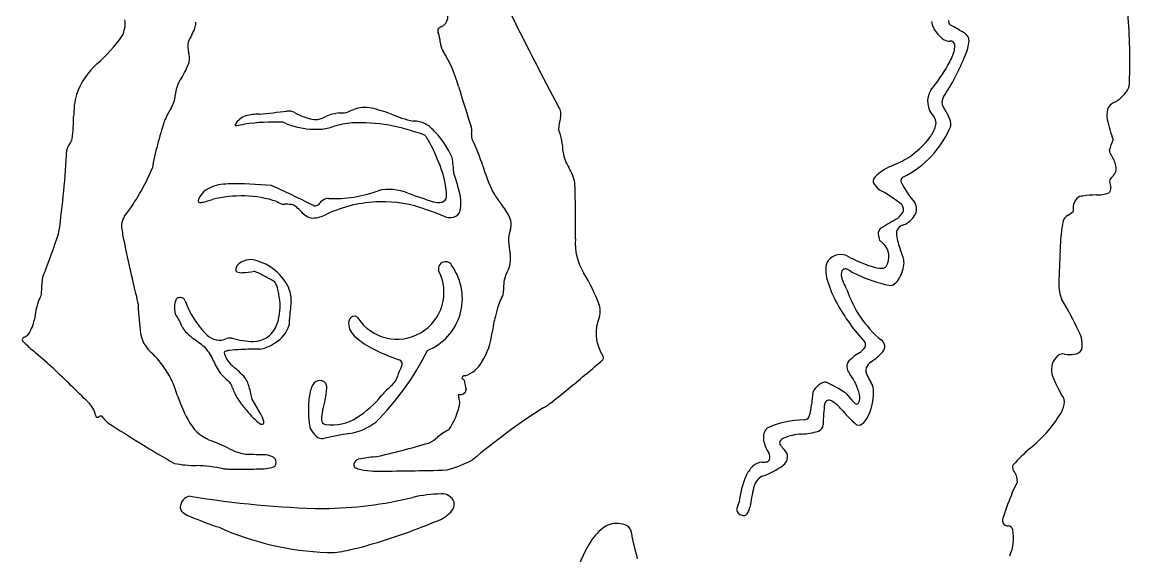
# Model space of a CAD drawing. Extents: x 0 to 13.2, y 0 to 14.7.
# Drawn here: x 5.52 to 12.82, y 4.33 to 7.85 of the extents above; entities that cross this region are included whole.
import ezdxf

# ---------------------------------------------------------------- set-up
doc = ezdxf.new("R2010")
doc.units = 0
doc.layers.add('WHITE', color=7, linetype='CONTINUOUS')

msp = doc.modelspace()

# ---------------------------------------------------------------- linework, layer by layer
at = {"layer": 'WHITE', "linetype": 'CONTINUOUS'}
for p, q in [((7.248474, 7.190777), (7.240176, 7.193086)), ((7.261745, 7.185042), (7.248474, 7.190777)), ((11.167261, 6.443503), (11.170899, 6.424729)), ((11.170899, 6.424729), (11.174461, 6.416275)), ((11.174461, 6.416275), (11.197075, 6.395617)), ((7.284664, 5.869301), (7.284868, 5.894899)), ((7.094485, 5.272749), (7.038625, 5.366421)), ((8.402161, 5.39887), (8.396618, 5.393344)), ((12.049508, 4.749869), (12.082796, 4.823353))]:
    msp.add_line(p, q, dxfattribs=at)
for centre, radius, start, end in [((8.259755, 7.886077), 0.068662, -66.713199, 11.845616), ((28.01384, 17.436499), 21.498222, -153.654285, -151.847947), ((9.229203, 7.59814), 3.595276, -2.201819, 4.938706), ((5.996947, 7.846966), 0.204462, -24.79633, 6.062567), ((6.412637, 7.899084), 0.262978, -29.78622, -15.432965), ((6.626904, 7.839709), 0.040638, -15.129359, 17.946283), ((8.308349, 7.769791), 0.057378, 111.952647, 137.885652), ((11.638259, 7.872706), 0.122902, -172.562098, -152.598481), ((11.724964, 7.916311), 0.21995, -152.908618, -125.933864), ((11.657991, 7.857363), 0.028804, 166.910002, 238.232131), ((10.824094, 6.310154), 1.728872, 57.982786, 61.734087), ((5.250611, 8.435367), 1.150219, -48.299971, -35.88118), ((7.062238, 7.526453), 0.485911, 150.131063, 156.606009), ((8.286326, 7.794597), 0.024675, 146.351035, 212.519578), ((8.089902, 7.712685), 0.188558, 2.228619, 21.349728), ((11.705598, 7.728305), 0.059254, -0.283271, 53.676735), ((6.754514, 7.693982), 0.140558, 169.587512, 196.367121), ((8.390727, 7.723892), 0.112477, -178.025961, -146.458761), ((11.634316, 7.802491), 0.074884, -120.876673, -85.218809), ((11.641099, 7.696153), 0.031718, 48.924386, 90.976598), ((11.630074, 7.694631), 0.04077, 0.067346, 38.594705), ((11.549402, 7.694143), 0.121443, -16.854629, 0.252848), ((11.49862, 7.748468), 0.267016, -24.960605, -4.393707), ((6.478185, 7.612779), 0.147455, -9.055095, 16.384789), ((7.54731, 7.195089), 0.883047, 15.335134, 31.90153), ((10.340715, 8.194273), 1.507267, -33.65372, -21.748179), ((11.228466, 7.800651), 0.45956, -30.265688, -17.961795), ((6.336686, 7.21289), 0.485024, 131.425439, 160.355912), ((6.155906, 7.753039), 0.49563, -33.218074, -19.257717), ((10.457602, 8.242007), 1.347822, -38.424246, -29.954242), ((6.768991, 7.350553), 0.237766, 146.576586, 175.197979), ((12.721521, 7.453133), 0.100539, -29.091208, 3.92302), ((6.453548, 7.231009), 0.591683, 165.820918, 180.147509), ((15.948112, 9.668138), 7.874375, -163.476694, -161.436445), ((11.630514, 7.328401), 0.139486, 147.003715, 224.988691), ((12.590941, 7.553478), 0.264542, -60.995877, -34.339402), ((6.336934, 7.386258), 0.195763, -32.247406, -4.629607), ((11.649974, 7.325167), 0.064232, 148.228231, 208.691523), ((12.751659, 7.249924), 0.079147, 114.20335, 160.341354), ((4.439618, 7.241299), 1.422298, -6.338389, -0.475903), ((6.983665, 6.98013), 0.567913, 147.913675, 157.369123), ((7.041276, 7.113086), 0.130722, 110.288227, 150.343557), ((7.10667, 6.703651), 0.543446, 92.142482, 101.755647), ((5.958027, 19.31379), 12.11971, -84.658117, -83.794205), ((7.282285, 7.200684), 0.065946, 56.987843, 102.361791), ((7.523967, 7.628001), 0.425126, -118.945868, -100.18889), ((7.443237, 7.376423), 0.166935, -88.102236, -60.787287), ((7.640917, 6.968105), 0.287177, 95.747626, 113.869439), ((7.621929, 7.472713), 0.219093, -92.556415, -79.8859), ((7.164703, 8.481024), 1.320565, -67.952817, -65.713486), ((7.782175, 7.070692), 0.219596, 78.9282, 109.78277), ((7.502418, 5.978642), 1.346606, 70.418871, 76.168588), ((8.262131, 7.958731), 0.775338, -113.43912, -102.036881), ((8.994874, 7.246582), 0.079281, -17.690198, 36.155175), ((11.479191, 7.186759), 0.068015, -16.660832, 39.247197), ((12.817114, 7.932273), 1.379815, -152.461806, -149.512657), ((11.533842, 7.174315), 0.110602, -3.434244, 31.574214), ((12.839876, 7.238767), 0.167079, 166.930299, 189.443329), ((8.923516, 6.394437), 2.591958, 161.924145, 169.021739), ((6.932641, 7.175151), 0.005611, 152.210499, 309.208854), ((6.687747, 8.950577), 1.797031, -82.053344, -80.353386), ((7.189693, 5.84912), 1.344913, 87.848821, 98.587261), ((7.424625, 7.548026), 0.397853, -114.166983, -107.291216), ((7.464903, 7.729787), 0.583579, -105.76264, -87.520631), ((7.452744, 7.540367), 0.395387, -84.57157, -71.947037), ((7.76401, 6.537941), 0.654316, 96.014026, 106.765135), ((7.738756, 5.993825), 1.195615, 68.529125, 92.075484), ((8.103584, 7.034972), 0.165498, 62.568744, 91.088037), ((8.049607, 6.958612), 0.258452, 40.273028, 59.74552), ((8.406932, 7.135276), 0.080799, -13.039501, 18.774112), ((9.474844, 7.116486), 0.418099, 165.312772, 175.879787), ((11.039858, 7.415831), 0.653344, -63.822435, -22.321492), ((11.326336, 7.231785), 0.227363, -37.94231, -16.48734), ((14.339382, 7.614388), 1.712425, -166.387261, -161.710964), ((5.763604, 7.106436), 0.092317, -39.623253, -13.88836), ((8.14654, 7.065555), 0.050642, 29.38682, 53.890399), ((7.80562, 6.843889), 0.457199, 27.175743, 32.62847), ((7.84648, 6.73926), 0.556398, 23.332145, 43.988124), ((8.546997, 7.103224), 0.062887, 167.303373, 207.653028), ((8.640525, 6.982868), 0.448245, 1.614484, 21.414237), ((11.031355, 7.456359), 0.598092, -56.179588, -37.533453), ((-0.166032, 7.299009), 5.988985, -7.960036, -2.758106), ((5.907378, 6.987456), 0.094303, 140.404557, 165.653977), ((7.017147, 6.441038), 1.342624, 21.627624, 27.101814), ((7.531852, 6.593144), 1.073213, 16.872002, 26.621068), ((11.76791, 7.362628), 0.987745, -20.980546, -16.807739), ((6.675464, 6.727034), 1.69792, 4.261456, 7.873527), ((9.340061, 7.029987), 0.253823, -172.190293, -147.475818), ((10.853603, 7.844586), 1.021854, -67.126741, -60.018226), ((12.738984, 7.007923), 0.048825, 178.777152, 221.947187), ((12.486094, 6.840107), 0.2553, 14.938082, 31.970892), ((5.164717, 7.381364), 1.310661, -37.996392, -22.110432), ((7.707579, 6.680768), 0.613257, 1.922312, 24.583297), ((9.726396, 7.257785), 1.21977, -163.17029, -154.711798), ((8.884768, 6.739788), 0.286091, 10.580832, 32.503135), ((11.379858, 6.595877), 0.333218, 112.788758, 134.999956), ((12.666908, 6.888559), 0.068107, -51.230109, 14.765435), ((15.937486, 9.070952), 7.887019, -163.668775, -162.839918), ((-0.981734, 6.492762), 10.152149, -0.392145, 1.690866), ((11.169391, 6.804213), 0.03711, 132.671723, 214.216458), ((11.339801, 6.807769), 0.024689, 118.333838, 192.606982), ((11.791666, 7.013134), 0.520532, -156.116352, -137.676638), ((12.753808, 6.787241), 0.065445, 132.543899, 167.295735), ((12.946109, 6.839854), 0.25898, -171.51319, -162.643505), ((6.803392, 6.64366), 0.124238, 112.104257, 164.96443), ((6.877858, 6.500371), 0.285415, 89.381096, 115.131695), ((6.93231, 4.403061), 2.383262, 84.361978, 91.235044), ((4.765197, 1.362986), 5.920615, 63.144848, 66.072847), ((7.582428, 7.511107), 0.821561, -92.81754, -69.542683), ((7.942489, 6.431681), 0.318148, 67.275556, 103.249701), ((9.170268, 9.735163), 3.206406, -110.156451, -107.007009), ((8.162645, 6.663527), 0.25209, -9.105796, 18.603258), ((9.223714, 7.092422), 0.697677, -149.348285, -141.881781), ((11.279975, 6.893375), 0.179065, -142.086584, -120.344174), ((10.787911, 6.007684), 0.834191, 50.326214, 61.221363), ((12.616682, 6.888989), 0.175696, -94.745714, -67.156007), ((12.668989, 6.753886), 0.031174, -59.32727, 16.225953), ((6.692385, 6.673856), 0.009205, 167.237804, 267.329847), ((6.699938, 6.740244), 0.076003, -96.028434, -76.853342), ((6.586353, 7.246171), 0.594521, -77.283363, -71.31463), ((6.966705, 5.941957), 0.764971, 72.108231, 104.372457), ((7.254087, 6.736644), 0.084811, -128.131722, -92.615237), ((7.259858, 6.244767), 0.407268, 84.726452, 91.356405), ((7.283186, 6.580445), 0.071276, 48.842244, 78.586516), ((7.454594, 6.671928), 0.030684, -118.920397, -52.035436), ((7.317946, 6.80776), 0.223148, -45.817006, -37.307294), ((7.54438, 6.61524), 0.075337, 91.777596, 130.515705), ((7.90205, 5.785887), 0.882943, 91.626672, 115.111296), ((7.899154, 5.851945), 0.816831, 69.338226, 91.555195), ((8.266871, 6.791454), 0.127228, -105.705706, -79.110066), ((8.278677, 6.706885), 0.04218, -73.145052, -7.555387), ((8.170946, 6.270338), 0.638045, 28.793469, 37.840377), ((11.289463, 6.618696), 0.043888, -29.394483, 45.046136), ((11.341338, 6.621293), 0.077439, -34.877605, 32.282256), ((12.554652, 6.623837), 0.104478, 140.265014, 190.298731), ((12.516675, 6.641606), 0.06479, 91.507296, 130.838156), ((12.674885, 5.361895), 1.353956, 93.079611, 96.783), ((6.299268, 6.507592), 0.121727, 146.653355, 189.413775), ((7.002282, 6.256972), 0.499693, 44.092747, 49.00229), ((7.454798, 6.678498), 0.119234, -141.743817, -98.053716), ((7.426136, 6.775411), 0.215304, -86.816487, -61.959961), ((7.63209, 4.941394), 1.764493, 67.160087, 71.65739), ((8.341635, 6.654358), 0.090248, -105.846451, -64.640022), ((8.356759, 6.622314), 0.054815, -64.579657, 1.376677), ((8.634186, 6.519419), 0.112213, -18.071458, 31.263544), ((11.200137, 6.681615), 0.152991, -58.345291, -33.508567), ((11.28494, 6.644802), 0.137761, -69.319526, -29.478176), ((12.44968, 6.517692), 0.07045, 120.228852, 158.728274), ((12.303285, 6.775515), 0.226042, -60.611235, -48.90739), ((12.866708, 3.819607), 3.15894, 120.14277, 122.37311), ((11.344409, 6.458181), 0.058741, 100.612087, 188.932514), ((13.021029, 6.414128), 0.649955, 168.541163, 177.146928), ((5.128746, 6.641527), 0.659303, -19.845987, -15.112103), ((7.964776, 6.773477), 1.808322, -170.906604, -167.951337), ((8.894658, 6.421309), 0.166312, 157.62801, 184.506925), ((11.212122, 6.458081), 0.047171, 141.286835, 198.002349), ((11.67053, 6.498977), 0.387378, -172.596527, -157.43756), ((7.767095, 6.684543), 4.610934, -4.21349, -2.95951), ((0.027214, 8.397576), 6.054546, -20.026624, -19.087208), ((9.99704, 7.116802), 3.868494, -169.261578, -165.64711), ((9.977282, 6.517859), 1.253225, -174.981955, -171.296023), ((9.531721, 6.392786), 0.362827, 175.178974, 211.949727), ((11.113534, 6.306045), 0.122483, -32.129647, 46.995651), ((2.710154, 7.391477), 3.189398, -22.257747, -19.551059), ((7.028906, 6.168042), 0.119094, 68.678046, 139.556575), ((8.561619, 6.290762), 0.180791, -28.923474, 11.954087), ((10.914742, 6.227304), 0.095227, 146.069716, 177.274381), ((10.918878, 6.212358), 0.107476, 60.023114, 140.681406), ((11.450728, 7.227335), 1.038502, -117.41437, -109.579201), ((10.371486, 5.99102), 1.007564, 18.065015, 20.893129), ((11.205909, 6.261377), 0.130449, 2.125722, 18.821199), ((18.395402, 5.963401), 6.041946, 176.371627, 178.413214), ((6.946159, 6.220892), 0.016118, 178.963283, 236.479687), ((6.982145, 6.216872), 0.052279, 147.061851, 175.269147), ((6.966128, 6.2672), 0.066354, -115.79045, -84.847544), ((6.752072, 8.554394), 2.363543, -84.658777, -82.718536), ((6.880863, 5.747287), 0.493138, 61.001996, 69.738874), ((6.971924, 5.950343), 0.343602, 32.58621, 73.030362), ((7.994114, 6.071491), 0.308631, -147.006775, 27.609619), ((8.053874, 6.031075), 0.370567, -67.824788, 34.86714), ((8.313586, 6.22609), 0.047418, 20.788292, 194.11697), ((11.04795, 6.221067), 0.22858, 177.300457, 193.400071), ((10.961613, 6.19307), 0.039372, 130.228328, 164.516227), ((10.948447, 6.198008), 0.027955, 69.056636, 116.016433), ((10.889837, 6.061347), 0.176634, 58.406076, 67.146066), ((11.339214, 6.835782), 0.718808, -119.764122, -115.385997), ((11.22844, 6.594369), 0.367654, -109.996592, -98.437286), ((11.186004, 6.318639), 0.088695, -97.454895, -80.217038), ((11.19697, 6.256484), 0.025581, -80.767281, -37.520822), ((11.107702, 6.28067), 0.229023, -30.923575, -3.618501), ((6.034001, 6.113818), 0.381605, 173.456705, 178.812472), ((5.735938, 6.1495), 0.081431, 155.385003, 174.500832), ((2.475259, 5.166009), 3.902183, 12.429814, 14.724434), ((6.663075, 5.291299), 0.998009, 58.458539, 62.757189), ((7.157585, 6.111699), 0.040862, 23.080798, 47.580592), ((7.073029, 6.014824), 0.223685, -1.77381, 32.617232), ((9.24579, 6.08084), 0.55088, 173.48325, 179.720784), ((8.831718, 6.129627), 0.133954, 146.621147, 174.11489), ((8.208486, 5.578651), 1.190811, 19.960722, 31.496551), ((11.484285, 6.338554), 0.680391, -165.490973, -151.703336), ((11.016781, 6.186958), 0.094583, 169.877623, 209.215008), ((9.429941, 5.363423), 1.693277, 25.413242, 27.328526), ((11.473327, 7.160624), 1.069933, -114.416601, -102.878075), ((11.195064, 6.226283), 0.126142, -52.298931, -30.123878), ((4.879182, 6.121816), 0.773297, -4.701181, -0.006586), ((7.025102, 6.049133), 0.187352, 15.986327, 24.799984), ((6.774096, 5.979282), 0.447893, 5.259, 15.733162), ((8.598112, 6.079865), 0.096874, -29.414683, 2.165312), ((11.644104, 6.311971), 0.719788, -162.045105, -129.697935), ((11.243779, 6.163095), 0.046356, -101.088497, -52.176703), ((12.584279, 6.120064), 0.228754, 177.332892, 205.13472), ((6.083111, 5.851518), 0.481284, 160.116482, 175.216532), ((5.895625, 5.908277), 0.28586, 152.015027, 158.033642), ((5.58368, 6.076654), 0.068658, -29.914423, -15.386789), ((8.601979, 6.089263), 2.317502, -177.939263, -173.37628), ((6.619949, 5.981946), 0.093421, 151.636445, 184.386891), ((6.558642, 6.010889), 0.025982, 89.343565, 143.547005), ((6.560529, 5.971515), 0.065373, 68.971547, 91.393303), ((6.554578, 5.997488), 0.045751, 21.748133, 49.999016), ((7.165827, 6.219234), 0.604502, -160.197357, -134.594612), ((6.889573, 5.976848), 0.333379, -24.510709, 7.495037), ((8.169384, 5.860122), 0.8852, 170.389876, 177.748433), ((8.842985, 5.934446), 0.18796, 148.631278, 163.968789), ((11.938218, 6.560882), 1.185633, -152.64187, -137.42595), ((10.497018, 4.887245), 2.19653, 24.949408, 31.132757), ((6.697273, 5.969348), 0.170558, 178.168156, 190.941636), ((6.587853, 5.951273), 0.059772, -166.159836, -144.053058), ((6.298997, 5.743404), 0.296103, 18.891799, 35.698088), ((7.719216, 5.869278), 0.045647, 95.712617, 165.464008), ((7.71496, 5.890794), 0.023906, 31.904594, 90.688856), ((9.690304, 5.660044), 1.078517, 162.388983, 166.377009), ((9.21439, 5.948584), 0.119127, -17.568078, 17.882763), ((5.29518, 5.960295), 0.315872, -32.033686, -12.551324), ((7.081041, 5.921921), 0.213119, -59.379735, -18.398834), ((7.222918, 5.867803), 0.061764, -12.291923, 1.389458), ((7.782557, 5.867287), 0.108365, 172.87136, 228.73385), ((9.679711, 5.647603), 1.071251, 165.596862, 171.457264), ((9.584883, 5.803942), 0.278965, 157.070331, 212.793068), ((5.544212, 5.756496), 0.021791, 109.404553, 176.587434), ((5.503205, 5.86228), 0.091675, -68.387261, -49.325123), ((6.523809, 5.840698), 0.224647, -175.211142, -128.647618), ((6.690043, 5.898538), 0.125734, -151.880095, -131.057486), ((7.082989, 6.316772), 0.699531, -132.82683, -127.557601), ((6.822471, 5.873785), 0.117461, -133.635306, -65.959871), ((6.89283, 5.705508), 0.065025, 76.554775, 110.251831), ((7.067635, 6.339847), 0.593002, -105.621678, -92.014791), ((7.044203, 5.913904), 0.166713, -89.111769, -26.875322), ((8.046118, 6.137088), 0.485414, -133.646106, -117.439013), ((8.194234, 5.848422), 0.428145, -33.181107, -5.587634), ((12.330013, 5.727805), 0.180366, -10.249312, 28.468516), ((5.543246, 5.763288), 0.0215, -165.194484, -133.63349), ((5.72508, 5.926336), 0.26567, -137.755258, -132.296301), ((8.114068, 8.574463), 3.832157, -132.07169, -130.731626), ((2.702405, 0.48491), 6.59436, 52.335089, 53.156569), ((6.470897, 5.487453), 0.339726, 22.534169, 39.816829), ((7.092428, 3.000576), 2.696534, 90.076758, 92.742175), ((7.078504, 5.829446), 0.13274, -85.54454, -66.718057), ((7.012557, 6.002339), 0.317714, -68.117714, -56.136703), ((8.451319, 6.900082), 1.349315, -117.779843, -109.262142), ((10.977507, 5.776487), 0.121538, -58.182181, -32.748907), ((11.024281, 5.713527), 0.060931, 18.788908, 47.920369), ((11.051737, 5.724853), 0.031346, -26.759188, 15.352531), ((11.1565, 5.713602), 0.052535, -39.621886, 57.990694), ((12.456895, 5.720323), 0.056273, -89.320409, -25.935224), ((2.691063, 2.274381), 4.480485, 45.284979, 49.287507), ((5.945539, 5.220692), 0.624058, 15.737647, 45.427497), ((7.000966, 5.704334), 0.148965, -169.502253, -129.6975), ((6.864197, 5.672481), 0.010786, 95.515328, 154.096625), ((6.907967, 5.517231), 0.171927, 96.85535, 105.106615), ((7.007843, 4.663345), 1.031634, 92.467879, 96.701991), ((6.583951, 6.488333), 1.797801, -45.069457, -26.437347), ((7.995757, 5.593912), 0.034031, 23.868144, 72.141257), ((9.293633, 5.67843), 0.076584, -54.364868, -38.876119), ((9.335104, 5.639469), 0.020307, -26.643997, 41.228995), ((11.199092, 5.404362), 0.311592, 120.364209, 138.796477), ((10.788676, 6.074452), 0.567639, -54.457001, -44.005161), ((12.425737, 5.561878), 0.118618, 137.22907, 201.184278), ((12.380662, 5.616588), 0.049312, 73.478371, 148.398872), ((12.425517, 5.864436), 0.202928, -98.73901, -80.914084), ((7.135977, 5.76351), 0.380371, -157.450995, -142.00274), ((6.001612, 4.522547), 1.398727, 45.456121, 49.725629), ((8.407992, 5.380441), 0.433921, 152.193161, 161.638839), ((7.98756, 5.599401), 0.04018, -24.306611, 11.893675), ((8.377405, 5.708047), 0.198764, -71.01451, -28.205473), ((-6.505618, 24.254522), 24.462538, -50.29491, -49.633169), ((11.008594, 5.58402), 0.050849, 149.773273, 196.860258), ((11.068547, 5.601759), 0.113371, -163.348187, -141.855074), ((11.15116, 5.554533), 0.066526, 119.25153, 208.7326), ((7.711868, 6.432619), 1.258033, -134.10994, -131.498374), ((6.810037, 5.41217), 0.103812, 16.163891, 48.887887), ((6.83899, 5.401694), 0.18583, 13.951753, 39.317521), ((7.486986, 5.436014), 0.055163, 119.842763, 151.080505), ((7.484121, 5.434481), 0.055163, 61.792474, 116.466787), ((7.493335, 5.452047), 0.035328, 19.596877, 61.494913), ((7.887952, 5.543971), 0.11149, -50.695224, -13.931506), ((8.437239, 5.505375), 0.015493, 71.835264, 184.34021), ((8.277076, 5.311895), 0.240675, 48.47836, 53.037906), ((8.940619, 5.568715), 0.509791, -171.35526, -164.125017), ((10.819533, 5.431672), 0.048056, 85.738328, 114.799408), ((10.399616, 4.577017), 0.996991, 56.043178, 64.864111), ((10.680588, 5.31026), 0.37193, 13.547535, 36.546444), ((12.083298, 6.059237), 1.126528, -151.549103, -149.036669), ((11.011102, 5.415471), 0.124087, 8.102252, 31.14513), ((13.135744, 5.836061), 0.879726, -158.875576, -149.973915), ((-10.996305, -12.071298), 24.307682, 45.772755, 46.149829), ((7.14851, 5.51062), 0.248689, -163.759514, -145.308096), ((5.077019, 4.936312), 2.008206, 12.367175, 14.717343), ((7.868696, 5.314601), 0.458595, 165.792525, 177.857507), ((7.571705, 5.387383), 0.152842, 150.481143, 164.916922), ((6.715804, 5.522336), 0.81984, -16.209011, -5.877062), ((7.451301, 5.436772), 0.080051, 1.157264, 19.805903), ((8.316674, 5.029183), 0.558447, 129.884437, 139.587497), ((8.412629, 5.435573), 0.038167, -105.917711, -9.510319), ((6.741941, 8.305208), 3.72903, -52.4216, -50.339712), ((11.599929, 5.272136), 0.876284, 170.797271, 176.169073), ((10.828521, 5.376627), 0.100157, 124.457846, 159.147883), ((10.85133, 5.354811), 0.13121, 113.325534, 127.281325), ((10.665983, 5.112933), 0.41123, 35.667805, 45.051846), ((10.756095, 5.413312), 0.378367, -21.742341, 2.976664), ((5.851241, 5.230554), 0.158338, 11.224276, 47.384284), ((7.470654, 5.703353), 0.976127, -161.272882, -149.599073), ((7.584703, 5.79634), 0.770074, -146.300601, -139.055031), ((7.990341, 5.293547), 0.581176, 176.231452, 191.792292), ((7.371952, 5.807319), 0.665615, -57.548439, -38.692386), ((7.923274, 5.440766), 0.495548, -33.833447, -11.668633), ((8.463725, 5.400999), 0.067542, -173.492414, -159.895896), ((8.29459, 5.33473), 0.114139, 2.918008, 22.160213), ((8.506376, 6.016245), 0.838951, -55.841452, -52.587821), ((10.458225, 5.345038), 0.267763, -19.716143, -3.073144), ((11.891103, 5.188415), 1.088875, 172.006244, 179.450655), ((10.841168, 5.331568), 0.029541, 57.782994, 163.741047), ((10.73601, 5.146973), 0.241962, 41.194567, 60.020071), ((11.047092, 5.38739), 0.058424, -143.593827, -118.654162), ((11.023794, 5.34991), 0.014573, -108.886388, -28.028329), ((10.969832, 5.377283), 0.075079, -27.116837, 15.530534), ((12.16729, 5.388017), 0.231527, -31.576255, -14.129043), ((12.324087, 5.347454), 0.06958, -13.255906, 44.071402), ((6.021453, 5.260837), 0.014913, 177.933873, 240.470002), ((7.422664, 5.631286), 0.539831, -141.017128, -127.403094), ((6.932076, 5.175978), 0.189053, 13.432413, 30.788427), ((7.714734, 5.237718), 0.218901, 165.240986, 181.848853), ((11.345806, 1.589373), 4.42224, 122.749157, 130.193637), ((8.903206, 5.426906), 0.128491, -66.936859, -54.711579), ((11.615659, 5.874839), 0.899896, -140.821029, -131.238695), ((10.935942, 5.33782), 0.183382, -42.794681, -20.64869), ((11.632727, 5.716702), 0.859055, -51.649782, -31.583347), ((6.016391, 5.270735), 0.022988, -95.711294, -52.346393), ((6.039755, 5.239889), 0.01571, 71.02361, 126.396089), ((6.028311, 5.222715), 0.036055, 37.396966, 62.671926), ((6.163942, 5.317515), 0.129464, -145.728878, -125.729302), ((10.134844, 11.320754), 7.32707, -123.52272, -119.500259), ((6.867874, 5.354575), 0.27976, -148.736441, -109.007243), ((7.101015, 5.222606), 0.021101, -107.240579, -57.050949), ((7.098499, 5.216032), 0.01788, -38.506777, 12.47552), ((7.526425, 5.2305), 0.030478, 179.707715, 260.879747), ((7.564295, 5.503135), 0.305725, -98.028849, -57.377204), ((7.619541, 5.52119), 0.38499, -80.837661, -52.549174), ((10.688696, 4.587158), 0.642971, 91.019612, 113.400962), ((10.67513, 5.267322), 0.037355, -86.739896, -19.739735), ((10.755791, 5.200616), 0.04652, -70.592917, -2.170319), ((11.03374, 5.246255), 0.049418, -103.207126, -41.926841), ((7.571912, 5.249531), 0.168027, -153.582736, -131.322817), ((7.498955, 5.163042), 0.054949, -133.74109, -78.80578), ((8.41143, 0.754255), 4.447276, 99.455241, 101.699422), ((8.065592, 5.344603), 0.300104, -62.593228, -49.401071), ((8.496214, 4.83572), 0.366537, 116.109337, 129.942874), ((10.500265, 5.115133), 0.091311, 137.140919, 190.832473), ((10.677346, 4.789522), 0.347793, 92.976081, 112.860202), ((10.636409, 5.59062), 0.454351, -87.113559, -72.736014), ((6.293031, 3.856377), 1.325137, 63.440397, 68.589916), ((7.081994, 5.435173), 0.439816, -116.530854, -100.616589), ((6.259501, 11.859055), 7.054096, -76.97521, -74.001199), ((10.619879, 5.130913), 0.211874, -171.05586, -146.172545), ((10.540442, 5.079577), 0.024672, 158.806169, 219.716434), ((10.567963, 5.055279), 0.060466, 115.183249, 146.676872), ((10.832118, 5.302606), 0.391827, -142.451241, -137.158098), ((13.061726, 4.024315), 1.356654, 131.333172, 137.889757), ((6.68574, -8.724328), 13.730833, 88.149749, 88.684524), ((7.123826, 4.889544), 0.109926, 58.593106, 87.264203), ((7.153335, 4.949536), 0.04377, -15.470761, 50.613193), ((7.751986, 4.927273), 0.045252, 104.48776, 165.742632), ((7.90772, 4.181189), 0.807369, 94.149383, 101.941469), ((8.013111, 5.924789), 1.070415, -73.100885, -63.435092), ((10.423636, 4.98123), 0.02789, -81.607301, -28.851919), ((10.406807, 4.986735), 0.045406, -24.685879, 35.285491), ((10.501887, 4.986075), 0.065976, -55.74574, 49.405631), ((6.687614, 5.831646), 0.902478, -100.264892, -91.117622), ((6.643199, 3.900991), 1.028698, 78.410012, 88.506463), ((6.890501, 5.30493), 0.398293, -95.854806, -89.858659), ((6.946306, 9.008486), 4.102214, -90.765728, -89.736015), ((6.929257, 14.554371), 9.648123, -89.786512, -89.112234), ((7.085937, 5.228269), 0.320943, -91.284478, -72.958438), ((7.170868, 4.945585), 0.025834, -69.311027, -17.399067), ((7.730371, 4.935373), 0.02245, 172.206138, 240.76458), ((7.773344, 5.008537), 0.107296, -120.178749, -100.372991), ((7.867568, 5.526236), 0.633501, -100.324983, -92.551897), ((7.853199, 20.22541), 15.332052, -90.051711, -88.239345), ((10.490433, 4.773037), 0.214769, 135.213692, 156.507944), ((10.403141, 4.86051), 0.091194, 91.088972, 135.584001), ((10.259334, 5.304493), 0.466173, -72.257179, -53.132497), ((10.405257, 5.078076), 0.126446, -91.744416, -79.773575), ((12.085305, 4.917991), 0.034038, 151.883164, 217.884552), ((11.96315, 4.824724), 0.119655, -0.656416, 37.213696), ((10.853331, 4.619991), 0.608611, 156.912625, 173.516365), ((10.455004, 4.76133), 0.112726, 118.394381, 168.474247), ((11.779355, 4.445637), 1.474128, 166.736201, 171.796567), ((13.388758, 4.167619), 1.460344, 156.502595, 163.044883), ((6.642208, 4.652437), 0.077101, 98.320168, 180.269135), ((7.629691, 10.658733), 6.013506, -99.559179, -91.141724), ((7.476746, 7.301517), 2.655303, -89.285254, -76.457011), ((8.304117, 3.803164), 0.939643, 91.231833, 102.636806), ((8.291898, 4.658859), 0.084111, 20.938473, 95.445346), ((8.295415, 4.677931), 0.07584, -46.587019, 8.328935), ((10.158121, 4.70698), 0.092317, -26.904743, -11.411316), ((6.604737, 4.653986), 0.039676, -177.238836, -129.125124), ((6.701647, 4.772353), 0.192654, -129.270086, -113.294629), ((8.194823, 4.763403), 0.207556, -65.317453, -42.627826), ((10.31507, 4.627401), 0.083654, 153.133121, 170.355437), ((10.273312, 4.641828), 0.040716, -179.420739, -100.133907), ((10.276239, 4.634096), 0.033886, -107.324973, -40.316532), ((10.21072, 4.675896), 0.111386, -34.897257, -10.301241), ((7.722337, 7.247093), 2.869599, -112.472549, -108.316907), ((6.646096, 8.424023), 4.18222, -73.063999, -66.981006), ((9.445554, 4.38956), 0.159454, 93.191051, 132.851824), ((9.439386, 4.377087), 0.171701, 70.051595, 90.903685), ((9.482446, 4.486256), 0.054487, 15.44008, 73.451382), ((12.039563, 4.568371), 0.053886, 152.21652, 196.709459), ((12.020557, 4.567759), 0.03584, -155.467054, -87.69798), ((12.020324, 4.499122), 0.032868, 13.225052, 87.081977), ((7.601171, 6.259066), 1.903616, -114.211019, -92.078333), ((9.624141, 4.192238), 0.425584, 132.410927, 150.592995), ((11.626105, 4.882936), 2.125774, -169.642992, -164.504353), ((11.783297, 4.450697), 0.274778, -24.984078, 11.747543), ((7.135174, 6.781767), 2.468741, -77.616623, -72.81965), ((9.941434, 4.007017), 0.79296, 150.191118, 171.008227), ((7.548111, 4.847343), 0.490902, -91.864979, -76.273046)]:
    msp.add_arc(centre, radius, start, end, dxfattribs=at)

doc.saveas('drawing.dxf')
